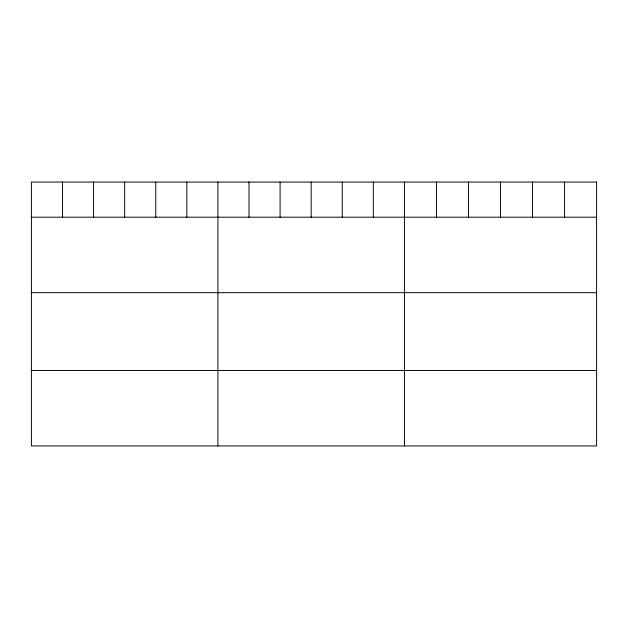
<?xml version="1.0" encoding="UTF-8"?>
<svg xmlns="http://www.w3.org/2000/svg" width="628" height="628" viewBox="0 0 628 628"><rect width="100%" height="100%" fill="white"/><g stroke="black" fill="none" stroke-linecap="round" stroke-linejoin="round"><path stroke-width="0.94" d="M31.4 217.194L596.6 217.194M31.4 292.679L596.6 292.679M31.4 370.457L596.6 370.457M564.572 182.057L564.572 217.194M532.544 182.057L532.544 217.194M500.516 182.057L500.516 217.194M468.488 182.057L468.488 217.194M436.46 182.057L436.46 217.194M404.432 182.057L404.432 445.943M373.346 182.057L373.346 217.194M342.26 182.057L342.26 217.194M311.174 182.057L311.174 217.194M280.088 182.057L280.088 217.194M249.002 182.057L249.002 217.194M217.916 182.057L217.916 445.943M186.83 182.057L186.83 217.194M155.744 182.057L155.744 217.194M124.658 182.057L124.658 217.194M93.572 182.057L93.572 217.194M62.486 182.057L62.486 217.194M596.6 182.057L31.4 182.057L31.4 445.943L596.6 445.943L596.6 182.057"/></g></svg>
